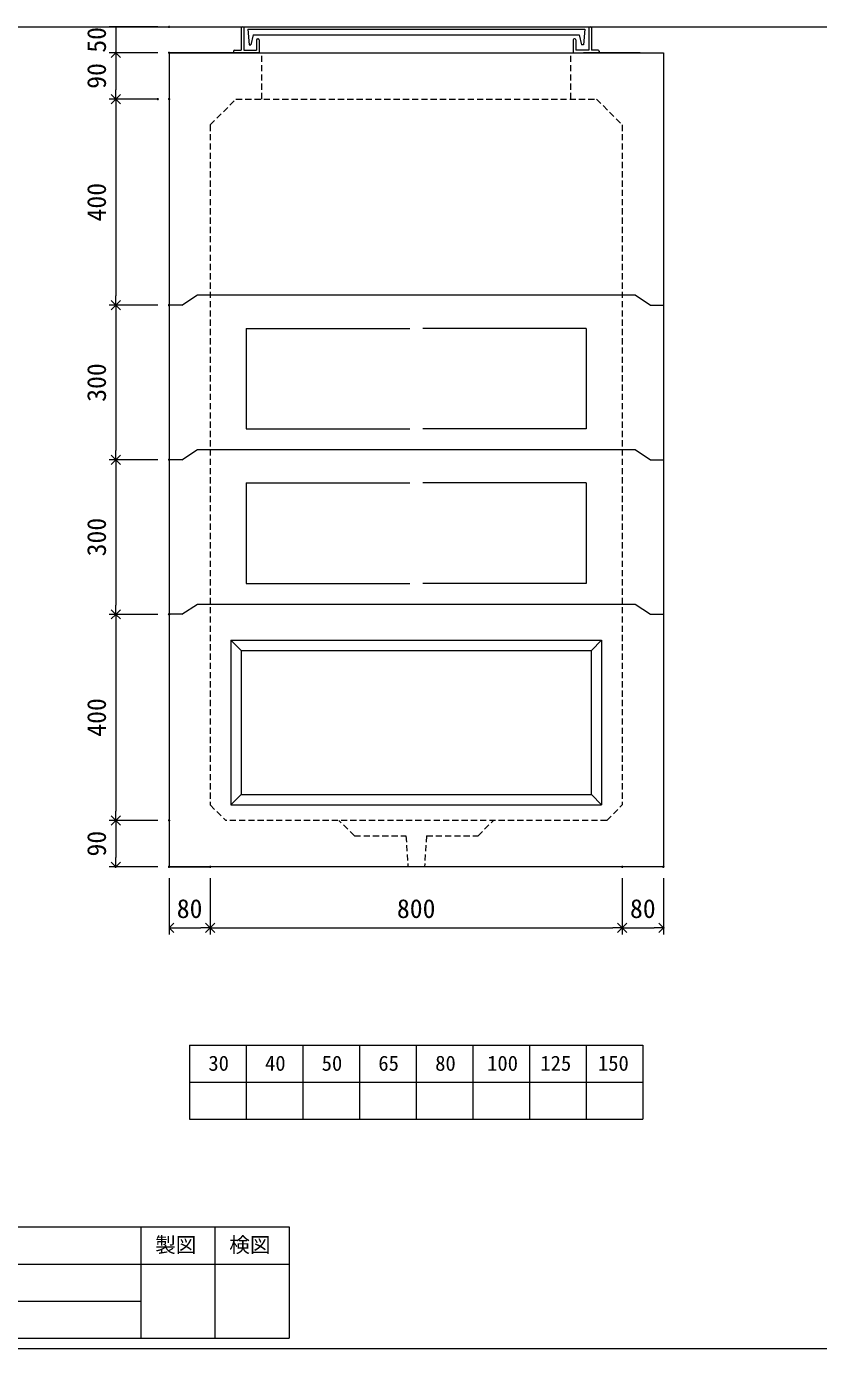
# Model space of a CAD drawing. Units: millimetres, scale not verified. Extents: x -4890 to 18490, y -2335 to 2335.
# Drawn here: x 308 to 1846, y -1940 to 626 of the extents above; entities that cross this region are included whole.
import ezdxf
from ezdxf.enums import TextEntityAlignment as Align

# ---------------------------------------------------------------- set-up
doc = ezdxf.new("R2010")
doc.units = ezdxf.units.MM
doc.header["$LTSCALE"] = 10
doc.header["$PDMODE"] = 32
doc.header["$PDSIZE"] = 2
doc.linetypes.add('DASHED1', pattern=[1.8, 1.2, -0.6])
doc.linetypes.add('USER2', pattern=[50.8, 31.75, -6.35, 6.35, -6.35])
doc.layers.add('0-1_Defpoints', color=7, linetype='Continuous')
for name, color, linetype, lineweight in [('0-2_waku', 7, 'Continuous', 18), ('0-3_gaikei', 7, 'Continuous', 18), ('0-4_kakure', 7, 'DASHED1', 5), ('0-5_sunpou', 7, 'Continuous', 5), ('0-9_uchigawa', 6, 'Continuous', 18), ('0-B_futa', 3, 'Continuous', 18), ('0-C_GL', 4, 'Continuous', 18), ('0-E_文字１', 7, 'Continuous', 18), ('1-3_uchigawa2', 6, 'USER2', 18)]:
    doc.layers.add(name, color=color, linetype=linetype, lineweight=lineweight)
doc.styles.add('ＭＳ ゴシック', font='')
doc.styles.get('ＭＳ ゴシック').set_extended_font_data('MS Gothic')

# ---------------------------------------------------------------- blocks, each defined once
blk = doc.blocks.new('_Open90')
at = {"layer": '0-5_sunpou'}
blk.add_line((0, 0), (-1, 0), dxfattribs=at)
blk.add_lwpolyline([(-0.5, 0.5), (0, 0), (-0.5, -0.5)], dxfattribs=at)
blk = doc.blocks.new('D96')
at = {"layer": '0-1_Defpoints'}
for p in [(2032.32, 2744.36), (1928.83, 2654.36), (2032.32, 2654.36)]:
    blk.add_point(p, dxfattribs=at)
at = {"layer": '0-5_sunpou'}
for p, q in [((2010.32, 2744.36), (1915.83, 2744.36)), ((1928.83, 2726.36), (1928.83, 2672.36)), ((2010.32, 2654.36), (1915.83, 2654.36))]:
    blk.add_line(p, q, dxfattribs=at)
at = {"layer": '0-5_sunpou', "xscale": 18, "yscale": 18}
for p, rotation in [((1928.83, 2744.36), 90), ((1928.83, 2654.36), 270)]:
    blk.add_blockref('_Open90', p, dxfattribs=dict(at, rotation=rotation))
at = {"layer": '0-5_sunpou', "style": 'ＭＳ ゴシック'}
blk.add_text('90', height=36.66, rotation=90, dxfattribs=at).set_placement((1920.83, 2674.36), align=Align.BOTTOM_LEFT)
blk = doc.blocks.new('D97')
at = {"layer": '0-1_Defpoints'}
for p in [(2010.32, 2654.36), (1928.83, 2254.36), (2032.32, 2254.36)]:
    blk.add_point(p, dxfattribs=at)
at = {"layer": '0-5_sunpou'}
for p, q in [((1988.32, 2654.36), (1915.83, 2654.36)), ((1928.83, 2636.36), (1928.83, 2272.36)), ((2010.32, 2254.36), (1915.83, 2254.36))]:
    blk.add_line(p, q, dxfattribs=at)
at = {"layer": '0-5_sunpou', "xscale": 18, "yscale": 18}
for p, rotation in [((1928.83, 2654.36), 90), ((1928.83, 2254.36), 270)]:
    blk.add_blockref('_Open90', p, dxfattribs=dict(at, rotation=rotation))
at = {"layer": '0-5_sunpou', "style": 'ＭＳ ゴシック'}
blk.add_text('400', height=36.66, rotation=90, dxfattribs=at).set_placement((1920.83, 2416.86), align=Align.BOTTOM_LEFT)
blk = doc.blocks.new('D98')
at = {"layer": '0-1_Defpoints'}
for p in [(2032.32, 2254.36), (1928.83, 1954.36), (2032.32, 1954.36)]:
    blk.add_point(p, dxfattribs=at)
at = {"layer": '0-5_sunpou'}
for p, q in [((2010.32, 2254.36), (1915.83, 2254.36)), ((1928.83, 2236.36), (1928.83, 1972.36)), ((2010.32, 1954.36), (1915.83, 1954.36))]:
    blk.add_line(p, q, dxfattribs=at)
at = {"layer": '0-5_sunpou', "xscale": 18, "yscale": 18}
for p, rotation in [((1928.83, 2254.36), 90), ((1928.83, 1954.36), 270)]:
    blk.add_blockref('_Open90', p, dxfattribs=dict(at, rotation=rotation))
at = {"layer": '0-5_sunpou', "style": 'ＭＳ ゴシック'}
blk.add_text('300', height=36.66, rotation=90, dxfattribs=at).set_placement((1920.83, 2066.86), align=Align.BOTTOM_LEFT)
blk = doc.blocks.new('D99')
at = {"layer": '0-1_Defpoints'}
for p in [(2032.32, 1954.36), (1928.83, 1654.36), (2032.32, 1654.36)]:
    blk.add_point(p, dxfattribs=at)
at = {"layer": '0-5_sunpou'}
for p, q in [((2010.32, 1954.36), (1915.83, 1954.36)), ((1928.83, 1936.36), (1928.83, 1672.36)), ((2010.32, 1654.36), (1915.83, 1654.36))]:
    blk.add_line(p, q, dxfattribs=at)
at = {"layer": '0-5_sunpou', "xscale": 18, "yscale": 18}
for p, rotation in [((1928.83, 1954.36), 90), ((1928.83, 1654.36), 270)]:
    blk.add_blockref('_Open90', p, dxfattribs=dict(at, rotation=rotation))
at = {"layer": '0-5_sunpou', "style": 'ＭＳ ゴシック'}
blk.add_text('300', height=36.66, rotation=90, dxfattribs=at).set_placement((1920.83, 1766.86), align=Align.BOTTOM_LEFT)
blk = doc.blocks.new('D84')
at = {"layer": '0-1_Defpoints'}
for p in [(2032.32, 2794.36), (1928.83, 2744.36), (2032.32, 2744.36)]:
    blk.add_point(p, dxfattribs=at)
at = {"layer": '0-5_sunpou'}
for p, q in [((2010.32, 2794.36), (1915.83, 2794.36)), ((1928.83, 2794.36), (1928.83, 2744.36)), ((2010.32, 2744.36), (1915.83, 2744.36))]:
    blk.add_line(p, q, dxfattribs=at)
at = {"layer": '0-5_sunpou', "style": 'ＭＳ ゴシック'}
blk.add_text('50', height=36.66, rotation=90, dxfattribs=at).set_placement((1920.83, 2744.36), align=Align.BOTTOM_LEFT)
blk = doc.blocks.new('D109')
at = {"layer": '0-1_Defpoints'}
for p in [(2032.32, 1654.36), (1928.83, 1254.36), (2032.32, 1254.36)]:
    blk.add_point(p, dxfattribs=at)
at = {"layer": '0-5_sunpou'}
for p, q in [((2010.32, 1654.36), (1915.83, 1654.36)), ((1928.83, 1636.36), (1928.83, 1272.36)), ((2010.32, 1254.36), (1915.83, 1254.36))]:
    blk.add_line(p, q, dxfattribs=at)
at = {"layer": '0-5_sunpou', "xscale": 18, "yscale": 18}
for p, rotation in [((1928.83, 1654.36), 90), ((1928.83, 1254.36), 270)]:
    blk.add_blockref('_Open90', p, dxfattribs=dict(at, rotation=rotation))
at = {"layer": '0-5_sunpou', "style": 'ＭＳ ゴシック'}
blk.add_text('400', height=36.66, rotation=90, dxfattribs=at).set_placement((1920.83, 1416.86), align=Align.BOTTOM_LEFT)
blk = doc.blocks.new('D110')
at = {"layer": '0-1_Defpoints'}
for p in [(2032.32, 1254.36), (1928.83, 1164.36), (2032.32, 1164.36)]:
    blk.add_point(p, dxfattribs=at)
at = {"layer": '0-5_sunpou'}
for p, q in [((2010.32, 1254.36), (1915.83, 1254.36)), ((1928.83, 1236.36), (1928.83, 1182.36)), ((2010.32, 1164.36), (1915.83, 1164.36))]:
    blk.add_line(p, q, dxfattribs=at)
at = {"layer": '0-5_sunpou', "xscale": 18, "yscale": 18}
for p, rotation in [((1928.83, 1254.36), 90), ((1928.83, 1164.36), 270)]:
    blk.add_blockref('_Open90', p, dxfattribs=dict(at, rotation=rotation))
at = {"layer": '0-5_sunpou', "style": 'ＭＳ ゴシック'}
blk.add_text('90', height=36.66, rotation=90, dxfattribs=at).set_placement((1920.83, 1184.36), align=Align.BOTTOM_LEFT)
blk = doc.blocks.new('D111')
at = {"layer": '0-1_Defpoints'}
for p in [(2032.32, 1164.36), (2112.32, 1164.36), (2112.32, 1045.97)]:
    blk.add_point(p, dxfattribs=at)
at = {"layer": '0-5_sunpou'}
for p, q in [((2032.32, 1142.36), (2032.32, 1032.97)), ((2112.32, 1142.36), (2112.32, 1032.97)), ((2050.32, 1045.97), (2094.32, 1045.97))]:
    blk.add_line(p, q, dxfattribs=at)
at = {"layer": '0-5_sunpou', "xscale": 18, "yscale": 18, "rotation": 180}
blk.add_blockref('_Open90', (2032.32, 1045.97), dxfattribs=at)
at = {"layer": '0-5_sunpou', "xscale": 18, "yscale": 18}
blk.add_blockref('_Open90', (2112.32, 1045.97), dxfattribs=at)
at = {"layer": '0-5_sunpou', "style": 'ＭＳ ゴシック'}
blk.add_text('80', height=36.66, dxfattribs=at).set_placement((2047.32, 1053.97), align=Align.BOTTOM_LEFT)
blk = doc.blocks.new('D112')
at = {"layer": '0-1_Defpoints'}
for p in [(2112.32, 1164.36), (2912.32, 1164.36), (2912.32, 1045.97)]:
    blk.add_point(p, dxfattribs=at)
at = {"layer": '0-5_sunpou'}
for p, q in [((2112.32, 1142.36), (2112.32, 1032.97)), ((2912.32, 1142.36), (2912.32, 1032.97)), ((2130.32, 1045.97), (2894.32, 1045.97))]:
    blk.add_line(p, q, dxfattribs=at)
at = {"layer": '0-5_sunpou', "xscale": 18, "yscale": 18, "rotation": 180}
blk.add_blockref('_Open90', (2112.32, 1045.97), dxfattribs=at)
at = {"layer": '0-5_sunpou', "xscale": 18, "yscale": 18}
blk.add_blockref('_Open90', (2912.32, 1045.97), dxfattribs=at)
at = {"layer": '0-5_sunpou', "style": 'ＭＳ ゴシック'}
blk.add_text('800', height=36.66, dxfattribs=at).set_placement((2474.82, 1053.97), align=Align.BOTTOM_LEFT)
blk = doc.blocks.new('D113')
at = {"layer": '0-1_Defpoints'}
for p in [(2912.32, 1164.36), (2992.32, 1164.36), (2992.32, 1045.97)]:
    blk.add_point(p, dxfattribs=at)
at = {"layer": '0-5_sunpou'}
for p, q in [((2912.32, 1142.36), (2912.32, 1032.97)), ((2992.32, 1142.36), (2992.32, 1032.97)), ((2930.32, 1045.97), (2974.32, 1045.97))]:
    blk.add_line(p, q, dxfattribs=at)
at = {"layer": '0-5_sunpou', "xscale": 18, "yscale": 18, "rotation": 180}
blk.add_blockref('_Open90', (2912.32, 1045.97), dxfattribs=at)
at = {"layer": '0-5_sunpou', "xscale": 18, "yscale": 18}
blk.add_blockref('_Open90', (2992.32, 1045.97), dxfattribs=at)
at = {"layer": '0-5_sunpou', "style": 'ＭＳ ゴシック'}
blk.add_text('80', height=36.66, dxfattribs=at).set_placement((2927.32, 1053.97), align=Align.BOTTOM_LEFT)

msp = doc.modelspace()

# ---------------------------------------------------------------- linework, layer by layer
at = {"layer": '0-2_waku'}
for p, q in [((624.94, -1350.61), (624.94, -1494.61)), ((624.94, -1350.61), (624.94, -1494.61)), ((624.94, -1350.61), (624.94, -1494.61)), ((624.94, -1350.61), (624.94, -1494.61)), ((624.94, -1350.61), (1504.94, -1350.61)), ((734.94, -1350.61), (734.94, -1494.61)), ((844.94, -1350.61), (844.94, -1494.61)), ((844.94, -1350.61), (844.94, -1494.61)), ((954.94, -1350.61), (954.94, -1494.61)), ((1064.94, -1350.61), (1064.94, -1494.61)), ((1174.94, -1350.61), (1174.94, -1494.61)), ((1284.94, -1350.61), (1284.94, -1494.61)), ((1394.94, -1350.61), (1394.94, -1494.61)), ((1504.94, -1350.61), (1504.94, -1494.61)), ((624.94, -1422.61), (1504.94, -1422.61)), ((624.94, -1494.61), (1504.94, -1494.61)), ((-1210.06, -1703.61), (817.94, -1703.61)), ((529.94, -1703.61), (529.94, -1919.61)), ((529.94, -1703.61), (529.94, -1919.61)), ((673.94, -1703.61), (673.94, -1919.61)), ((817.94, -1703.61), (817.94, -1919.61)), ((-1210.06, -1775.61), (817.94, -1775.61)), ((-1210.06, -1847.61), (529.94, -1847.61)), ((-1210.06, -1919.61), (817.94, -1919.61)), ((-1230.06, -1939.61), (4889.94, -1939.61)), ((-1230.06, -1939.61), (4889.94, -1939.61))]:
    msp.add_line(p, q, dxfattribs=at)
at = {"layer": '0-3_gaikei'}
for p, q in [((584.94, 575.39), (584.94, -1004.61)), ((629.94, 575.39), (739.94, 575.39)), ((664.94, 575.39), (1464.94, 575.39)), ((1499.94, 575.39), (1389.94, 575.39)), ((1544.94, 575.39), (1544.94, -1004.61)), ((609.94, 85.39), (639.94, 105.39)), ((609.94, 85.39), (639.94, 105.39)), ((639.94, 105.39), (1489.94, 105.39)), ((1489.94, 105.39), (1519.94, 85.39)), ((1489.94, 105.39), (1519.94, 85.39)), ((609.94, 85.39), (584.94, 85.39)), ((609.94, 85.39), (584.94, 85.39)), ((1519.94, 85.39), (1544.94, 85.39)), ((1519.94, 85.39), (1544.94, 85.39)), ((609.94, -214.61), (639.94, -194.61)), ((609.94, -214.61), (639.94, -194.61)), ((609.94, -214.61), (639.94, -194.61)), ((609.94, -214.61), (639.94, -194.61)), ((639.94, -194.61), (1489.94, -194.61)), ((1489.94, -194.61), (1519.94, -214.61)), ((1489.94, -194.61), (1519.94, -214.61)), ((1489.94, -194.61), (1519.94, -214.61)), ((1489.94, -194.61), (1519.94, -214.61)), ((609.94, -214.61), (584.94, -214.61)), ((609.94, -214.61), (584.94, -214.61)), ((609.94, -214.61), (584.94, -214.61)), ((609.94, -214.61), (584.94, -214.61)), ((1519.94, -214.61), (1544.94, -214.61)), ((1519.94, -214.61), (1544.94, -214.61)), ((1519.94, -214.61), (1544.94, -214.61)), ((1519.94, -214.61), (1544.94, -214.61)), ((609.94, -514.61), (639.94, -494.61)), ((609.94, -514.61), (639.94, -494.61)), ((639.94, -494.61), (1489.94, -494.61)), ((1489.94, -494.61), (1519.94, -514.61)), ((1489.94, -494.61), (1519.94, -514.61)), ((609.94, -514.61), (584.94, -514.61)), ((609.94, -514.61), (584.94, -514.61)), ((1519.94, -514.61), (1544.94, -514.61)), ((1519.94, -514.61), (1544.94, -514.61)), ((1544.94, -1004.61), (584.94, -1004.61)), ((584.94, -1004.61), (664.94, -1004.61))]:
    msp.add_line(p, q, dxfattribs=at)
at = {"layer": '0-3_gaikei', "lineweight": 5}
for p, q in [((639.94, 105.39), (1489.94, 105.39)), ((639.94, 105.39), (1489.94, 105.39)), ((639.94, -194.61), (1489.94, -194.61)), ((639.94, -194.61), (1489.94, -194.61)), ((639.94, -194.61), (1489.94, -194.61)), ((639.94, -194.61), (1489.94, -194.61)), ((639.94, -494.61), (1489.94, -494.61)), ((639.94, -494.61), (1489.94, -494.61))]:
    msp.add_line(p, q, dxfattribs=at)
at = {"layer": '0-3_gaikei'}
msp.add_lwpolyline([(714.94, 575.39), (584.94, 575.39), (1544.94, 575.39)], dxfattribs=at)
at = {"layer": '0-4_kakure'}
for p, q in [((764.94, 485.39), (764.94, 575.39)), ((1364.94, 485.39), (1364.94, 575.39)), ((664.94, 435.39), (714.94, 485.39)), ((714.94, 485.39), (1414.94, 485.39)), ((714.94, 485.39), (1414.94, 485.39)), ((714.94, 485.39), (1414.94, 485.39)), ((1414.94, 485.39), (1464.94, 435.39)), ((664.94, 435.39), (664.94, -884.61)), ((1464.94, 435.39), (1464.94, -884.61)), ((664.94, -884.61), (694.94, -914.61)), ((664.94, -884.61), (694.94, -914.61)), ((664.94, -884.61), (694.94, -914.61)), ((1434.94, -914.61), (1464.94, -884.61)), ((1434.94, -914.61), (1464.94, -884.61)), ((1434.94, -914.61), (1464.94, -884.61)), ((1434.94, -914.61), (694.94, -914.61)), ((1434.94, -914.61), (694.94, -914.61)), ((1434.94, -914.61), (694.94, -914.61)), ((944.94, -944.61), (914.94, -914.61)), ((944.94, -944.61), (914.94, -914.61)), ((944.94, -944.61), (914.94, -914.61)), ((944.94, -944.61), (914.94, -914.61)), ((944.94, -944.61), (914.94, -914.61)), ((1184.94, -944.61), (1214.94, -914.61)), ((1184.94, -944.61), (1214.94, -914.61)), ((1184.94, -944.61), (1214.94, -914.61)), ((1184.94, -944.61), (1214.94, -914.61)), ((1184.94, -944.61), (1214.94, -914.61)), ((944.94, -944.61), (1044.94, -944.61)), ((944.94, -944.61), (1044.94, -944.61)), ((944.94, -944.61), (1044.94, -944.61)), ((944.94, -944.61), (1044.94, -944.61)), ((944.94, -944.61), (1044.94, -944.61)), ((1044.94, -944.61), (1048.94, -1004.61)), ((1044.94, -944.61), (1048.94, -1004.61)), ((1044.94, -944.61), (1048.94, -1004.61)), ((1084.94, -944.61), (1080.94, -1004.61)), ((1084.94, -944.61), (1080.94, -1004.61)), ((1084.94, -944.61), (1080.94, -1004.61)), ((1084.94, -944.61), (1184.94, -944.61)), ((1084.94, -944.61), (1184.94, -944.61)), ((1084.94, -944.61), (1184.94, -944.61)), ((1084.94, -944.61), (1184.94, -944.61)), ((1084.94, -944.61), (1184.94, -944.61))]:
    msp.add_line(p, q, dxfattribs=at)
at = {"layer": '0-9_uchigawa'}
for p, q in [((704.94, -564.61), (724.94, -584.61)), ((704.94, -564.61), (704.94, -864.61)), ((704.94, -564.61), (1424.94, -564.61)), ((704.94, -564.61), (704.94, -884.54)), ((704.94, -564.61), (724.94, -584.61)), ((704.94, -564.61), (724.94, -584.61)), ((704.94, -564.61), (704.94, -864.61)), ((704.94, -564.61), (1424.94, -564.61)), ((704.94, -564.61), (704.94, -884.54)), ((704.94, -564.61), (724.94, -584.61)), ((704.94, -564.61), (724.94, -584.61)), ((704.94, -564.61), (704.94, -864.61)), ((704.94, -564.61), (1424.94, -564.61)), ((704.94, -564.61), (704.94, -884.54)), ((704.94, -564.61), (724.94, -584.61)), ((724.94, -584.61), (724.94, -844.61)), ((724.94, -584.61), (724.94, -844.61)), ((724.94, -584.61), (724.94, -844.61)), ((724.94, -584.61), (724.94, -844.61)), ((724.94, -584.61), (724.94, -864.54)), ((724.94, -584.61), (724.94, -844.61)), ((724.94, -584.61), (724.94, -844.61)), ((724.94, -584.61), (724.94, -844.61)), ((724.94, -584.61), (724.94, -844.61)), ((724.94, -584.61), (724.94, -864.54)), ((724.94, -584.61), (724.94, -844.61)), ((724.94, -584.61), (724.94, -844.61)), ((724.94, -584.61), (724.94, -844.61)), ((724.94, -584.61), (724.94, -844.61)), ((724.94, -584.61), (724.94, -864.54)), ((1424.94, -564.61), (1404.94, -584.61)), ((1424.94, -564.61), (1404.94, -584.61)), ((1424.94, -564.61), (1404.94, -584.61)), ((1404.94, -864.54), (1404.94, -584.61)), ((1404.94, -864.54), (1404.94, -584.61)), ((1404.94, -864.54), (1404.94, -584.61)), ((1424.94, -564.61), (1424.94, -884.54)), ((1424.94, -564.61), (1424.94, -884.54)), ((1424.94, -564.61), (1424.94, -884.54)), ((704.94, -884.54), (724.94, -864.54)), ((704.94, -884.54), (724.94, -864.54)), ((704.94, -884.54), (724.94, -864.54)), ((724.94, -864.54), (1404.94, -864.54)), ((724.94, -864.54), (1404.94, -864.54)), ((724.94, -864.54), (1404.94, -864.54)), ((1424.94, -884.54), (1404.94, -864.54)), ((1424.94, -884.54), (1404.94, -864.54)), ((1424.94, -884.54), (1404.94, -864.54)), ((704.94, -884.54), (1424.94, -884.54)), ((704.94, -884.54), (1424.94, -884.54)), ((704.94, -884.54), (1424.94, -884.54)), ((724.94, -884.54), (1424.94, -884.54)), ((724.94, -884.54), (1424.94, -884.54)), ((724.94, -884.54), (1424.94, -884.54))]:
    msp.add_line(p, q, dxfattribs=at)
for points in [[(704.94, -564.61), (724.94, -584.61), (724.94, -844.61)], [(704.94, -564.61), (724.94, -584.61), (1404.94, -584.61)], [(704.94, -564.61), (724.94, -584.61), (724.94, -844.61)], [(704.94, -564.61), (724.94, -584.61), (1404.94, -584.61)], [(704.94, -564.61), (724.94, -584.61), (724.94, -844.61)], [(704.94, -564.61), (724.94, -584.61), (1404.94, -584.61)]]:
    msp.add_lwpolyline(points, dxfattribs=at)
at = {"layer": '0-B_futa'}
for p, q in [((724.94, 623.39), (724.94, 580.39)), ((726.94, 625.39), (729.94, 625.39)), ((729.94, 625.39), (729.94, 580.39)), ((737.75, 620.89), (1392.08, 620.89)), ((737.75, 620.89), (740.24, 590.89)), ((1392.08, 620.89), (1389.83, 590.89)), ((1399.94, 625.39), (1399.94, 580.39)), ((1399.94, 625.39), (1402.94, 625.39)), ((1404.94, 623.39), (1404.94, 580.39)), ((740.24, 590.89), (743.95, 590.89)), ((748.27, 609.89), (743.95, 590.89)), ((748.27, 609.89), (1381.61, 609.89)), ((754.94, 600.39), (754.94, 580.39)), ((756.94, 602.39), (757.94, 602.39)), ((759.94, 600.39), (759.94, 575.39)), ((1369.94, 600.39), (1369.94, 575.39)), ((1372.94, 602.39), (1371.94, 602.39)), ((1374.94, 600.39), (1374.94, 580.39)), ((1381.61, 609.89), (1385.93, 590.89)), ((1389.83, 590.89), (1385.93, 590.89)), ((709.94, 578.39), (709.94, 577.39)), ((711.94, 580.39), (724.94, 580.39)), ((759.94, 575.39), (711.94, 575.39)), ((729.94, 580.39), (754.94, 580.39)), ((1369.94, 575.39), (1417.94, 575.39)), ((1399.94, 580.39), (1374.94, 580.39)), ((1417.94, 580.39), (1404.94, 580.39)), ((1419.94, 578.39), (1419.94, 577.39))]:
    msp.add_line(p, q, dxfattribs=at)
for centre, start, end in [((726.94, 623.39), 90, 180), ((1402.94, 623.39), 0, 90), ((756.94, 600.39), 90, 180), ((757.94, 600.39), 0, 90), ((1371.94, 600.39), 90, 180), ((1372.94, 600.39), 0, 90), ((711.94, 578.39), 90, 180), ((711.94, 577.39), 180, 270), ((1417.94, 578.39), 0, 90), ((1417.94, 577.39), 270, 0)]:
    msp.add_arc(centre, 2, start, end, dxfattribs=at)
at = {"layer": '0-C_GL'}
msp.add_line((-1230.06, 625.39), (4889.94, 625.39), dxfattribs=at)
msp.add_line((-1230.06, 625.39), (4889.94, 625.39), dxfattribs=at)
at = {"layer": '1-3_uchigawa2'}
for p, q in [((734.94, 40.39), (1064.94, 40.39)), ((1394.94, 40.39), (1064.94, 40.39)), ((734.94, -259.61), (1064.94, -259.61)), ((1394.94, -259.61), (1064.94, -259.61))]:
    msp.add_line(p, q, dxfattribs=at)
for points in [[(734.94, 40.39), (734.94, -154.61), (1064.94, -154.61)], [(1394.94, 40.39), (1394.94, -154.61), (1064.94, -154.61)], [(734.94, -259.61), (734.94, -454.61), (1064.94, -454.61)], [(1394.94, -259.61), (1394.94, -454.61), (1064.94, -454.61)]]:
    msp.add_lwpolyline(points, dxfattribs=at)

# ---------------------------------------------------------------- block references
at = {"layer": '0-5_sunpou'}
for name in ['D84', 'D96', 'D97', 'D98', 'D99', 'D109', 'D110', 'D111', 'D112', 'D113']:
    msp.add_blockref(name, (-1447.37, -2168.98), dxfattribs=at)

# ---------------------------------------------------------------- texts
at = {"layer": '0-E_文字１', "style": 'ＭＳ ゴシック'}
for s, p in [('30', (661.35, -1409.3)), ('40', (771.35, -1409.3)), ('50', (881.35, -1409.3)), ('65', (991.35, -1409.3)), ('80', (1101.76, -1409.3)), ('100', (1202.63, -1409.3)), ('125', (1306.02, -1409.3)), ('150', (1417.78, -1409.3)), ('製図', (558, -1761.86)), ('検図', (702, -1761.86))]:
    msp.add_text(s, height=29.33, dxfattribs=at).set_placement(p, align=Align.BOTTOM_LEFT)

doc.saveas('drawing.dxf')
